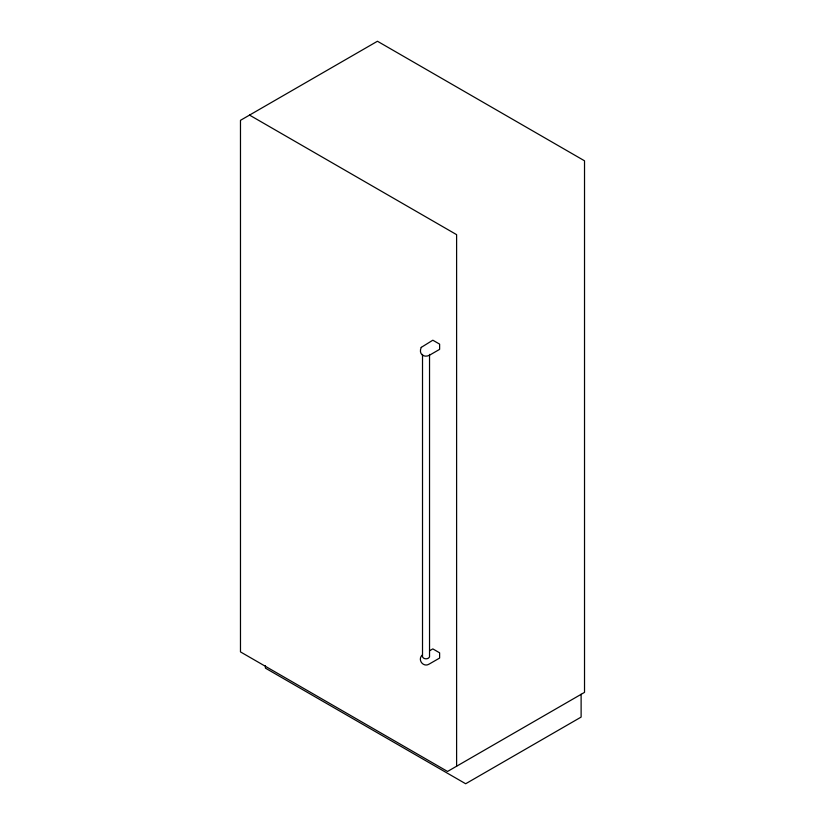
<?xml version="1.0" encoding="UTF-8"?>
<svg xmlns="http://www.w3.org/2000/svg" width="825" height="825" viewBox="0 0 825 825"><rect width="100%" height="100%" fill="white"/><g stroke="black" fill="none" stroke-linecap="round" stroke-linejoin="round"><path stroke-width="1.24" d="M422.4 654.916C416.945 659.629 423.431 667.848 429.196 664.063L439.622 658.051L439.622 652.822L432.826 648.893L429.691 650.698M249.769 114.964L377.448 41.25L584.523 160.803L584.523 692.371L456.833 766.095M581.12 694.227L581.12 717.09L465.671 783.75L265.403 668.126L265.403 665.579M429.536 354.389L429.536 656.917C428.443 659.474 423.607 659.474 422.513 656.917L422.513 354.389M421.235 347.387C418.275 353.894 423.823 357.947 429.196 355.379L439.622 349.357L439.622 344.128L432.826 340.209L421.235 347.387M249.542 115.098L240.477 120.326L240.477 651.905L447.552 771.458L456.607 766.219L456.607 234.651L249.542 115.098"/></g></svg>
